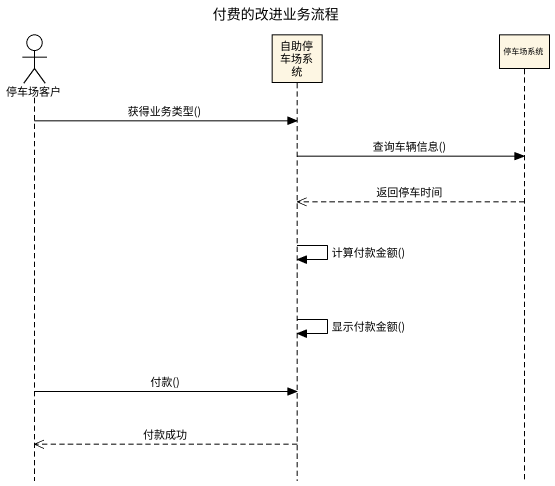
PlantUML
@startuml
title 付费的改进业务流程
hide footbox
actor 停车场客户
participant 自助停车场系统
participant 停车场系统

停车场客户 -> 自助停车场系统 : 获得业务类型()
自助停车场系统 -> 停车场系统 : 查询车辆信息()
停车场系统 -->> 自助停车场系统 : 返回停车时间
自助停车场系统 -> 自助停车场系统 : 计算付款金额()
自助停车场系统 -> 自助停车场系统 : 显示付款金额()
停车场客户 -> 自助停车场系统 : 付款()
自助停车场系统 -->> 停车场客户 : 付款成功
@enduml
